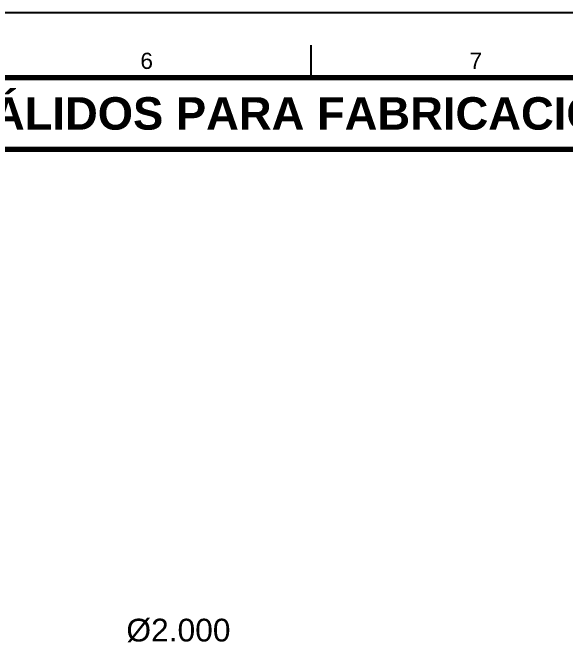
# Model space of a CAD drawing. Header units: millimetres. Extents: x 0 to 841, y 0 to 594.
# Drawn here: x 278.2 to 363.2, y 495.5 to 594 of the extents above; entities that cross this region are included whole.
import ezdxf
from ezdxf.enums import TextEntityAlignment as Align

# ---------------------------------------------------------------- set-up
doc = ezdxf.new("R2010")
doc.units = ezdxf.units.MM
for name, color, linetype, lineweight in [('FINA', 7, 'CONTINUOUS', 25), ('MARCO', 7, 'CONTINUOUS', 70), ('TXT', 7, 'CONTINUOUS', 25)]:
    doc.layers.add(name, color=color, linetype=linetype, lineweight=lineweight)
doc.styles.add('STD', font='LiberationSans-Regular.ttf')
doc.styles.add('STDB', font='LiberationSans-Bold.ttf')

msp = doc.modelspace()

# ---------------------------------------------------------------- linework, layer by layer
at = {"layer": 'FINA'}
msp.add_line((324.125, 584), (324.125, 589), dxfattribs=at)
msp.add_lwpolyline([(0, 0), (841, 0), (841, 594), (0, 594)], close=True, dxfattribs=at)
at = {"layer": 'MARCO'}
for points in [[(20, 10), (831, 10), (831, 584), (20, 584)], [(20, 573), (831, 573), (831, 584), (20, 584)]]:
    msp.add_lwpolyline(points, close=True, dxfattribs=at)

# ---------------------------------------------------------------- texts
at = {"layer": 'TXT'}
for s, height, style, p in [('6', 2.5, 'STD', (298.781, 586.6)), ('7', 2.5, 'STD', (349.469, 586.6)), ('ESTOS PLANOS NO SON VÁLIDOS PARA FABRICACIÓN HASTA SU REVISIÓN Y APROBACIÓN POR UN INGENIERO CALCULISTA HABILITADO.', 5, 'STDB', (425.5, 578.5))]:
    msp.add_text(s, height=height, dxfattribs=dict(at, style=style)).set_placement(p, align=Align.MIDDLE_CENTER)
at = {"layer": 'TXT', "style": 'STD'}
msp.add_text('Ø2.000', height=3.5, dxfattribs=at).set_placement((295.654, 496.12), align=Align.BOTTOM_LEFT)

doc.saveas('drawing.dxf')
